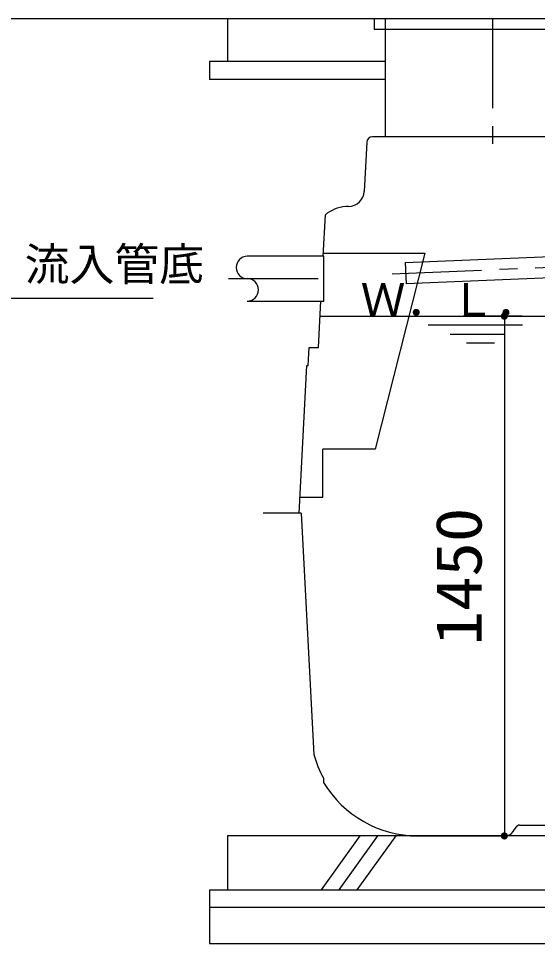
# Model space of a CAD drawing. Units: millimetres, scale not verified. Extents: x -14850 to 14850, y -10500 to 10500.
# Drawn here: x -11149 to -9700, y -5777 to -3197 of the extents above; entities that cross this region are included whole.
import ezdxf
from ezdxf.enums import TextEntityAlignment as Align

# ---------------------------------------------------------------- set-up
doc = ezdxf.new("R2010")
doc.units = ezdxf.units.MM
doc.header["$LTSCALE"] = 50
doc.linetypes.add('CHAIN1', pattern=[8, 5, -1, 1, -1])
for name, color, linetype, lineweight in [('0-0_躯体', 3, 'Continuous', 25), ('0-3_製作', 5, 'Continuous', 25), ('0-5_機器', 3, 'Continuous', 25)]:
    doc.layers.add(name, color=color, linetype=linetype, lineweight=lineweight)
doc.styles.add('ＭＳ ゴシック', font='')
doc.styles.get('ＭＳ ゴシック').set_extended_font_data('MS Gothic')

msp = doc.modelspace()

# ---------------------------------------------------------------- linework, layer by layer
at = {"layer": '0-0_躯体', "linetype": 'CHAIN1'}
for p, q in [((-9825.79, -3197.12), (-9825.79, -3592.69)), ((-10106.13, -3909.02), (-7605.29, -3806.25)), ((-10562.77, -3922.75), (-10277.22, -3922.75))]:
    msp.add_line(p, q, dxfattribs=at)
at = {"layer": '0-0_躯体'}
for p, q in [((-9490.78, -3527.12), (-10160.8, -3527.12)), ((-10176.78, -3542.28), (-10183.97, -3679.43)), ((-10298.22, -3860.25), (-10292.17, -3744.87)), ((-10069.43, -3877.49), (-8585.97, -3816.53)), ((-10297.75, -3851.25), (-10014.92, -3851.25)), ((-10014.92, -3851.25), (-10153.47, -4398.25)), ((-10069.43, -3877.49), (-10066.97, -3937.44)), ((-8583.51, -3876.48), (-10066.97, -3937.44)), ((-10510.01, -3985.25), (-10296.38, -3985.25)), ((-10307.39, -4027.25), (-7390.41, -4027.25)), ((-9741.73, -4052.25), (-10005.11, -4052.25)), ((-9943.59, -4077.25), (-9790.75, -4077.25)), ((-9820.55, -4102.25), (-9898.41, -4102.25)), ((-10153.47, -4398.25), (-10299.49, -4398.25)), ((-10299.49, -4532.25), (-10299.49, -4398.25)), ((-10363.48, -4532.25), (-10299.49, -4532.25)), ((-10359.53, -4577.12), (-10465.79, -4577.12)), ((-10359.53, -4577.12), (-10324.27, -5249.91)), ((-10297.83, -5315.71), (-10297.18, -5328.04)), ((-9768.2, -5464.65), (-9760.07, -5452.46)), ((-9750.09, -5447.12), (-9511.49, -5447.12)), ((-10034.35, -5477.12), (-9791.49, -5477.12))]:
    msp.add_line(p, q, dxfattribs=at)
for points in [[(-10296.38, -3985.25), (-10296.38, -3860.25), (-10510.01, -3860.25)], [(-10365.79, -4577.12), (-10344.17, -4164.62), (-10340.07, -4164.62), (-10337.36, -4114.62), (-10311.55, -4114.62), (-10304.77, -3985.25)]]:
    msp.add_lwpolyline(points, dxfattribs=at)
for centre, radius, start, end in [((-10160.8, -3543.12), 16, 90, 177), ((-10227.9, -3677.13), 44, 270.59543, 357), ((-10272.99, -3760.89), 25, 125.15503, 140.1301), ((-10226.35, -3827.12), 106, 90.59543, 125.15503), ((-10510.01, -3891.5), 31.25, 90, 270), ((-10510.01, -3954), 31.25, 270, 90), ((-10028.09, -5169.12), 307, 195.25873, 208.52275), ((-10033.35, -5169.12), 308, 211.06349, 269.81396), ((-9791.49, -5449.12), 28, 270, 326.30992), ((-9750.09, -5459.12), 12, 90, 146.30992)]:
    msp.add_arc(centre, radius, start, end, dxfattribs=at)
at = {"layer": '0-3_製作', "color": 2}
for p, q in [((-11930.53, -3197.12), (-10772.53, -3197.12)), ((-11230.53, -3977.25), (-10772.53, -3977.25)), ((-9742.81, -4027.25), (-9907.97, -4027.25)), ((-9792.81, -4027.25), (-9792.81, -5477.12)), ((-9742.81, -5477.12), (-9907.97, -5477.12))]:
    msp.add_line(p, q, dxfattribs=at)
at = {"layer": '0-3_製作'}
for points in [[(-9802.32, -4024.16), (-9792.81, -4027.25), (-9802.63, -4025.38)], [(-9801.86, -4023), (-9792.81, -4027.25), (-9802.32, -4024.16)], [(-9801.25, -4021.9), (-9792.81, -4027.25), (-9801.86, -4023)], [(-9800.51, -4020.88), (-9792.81, -4027.25), (-9801.25, -4021.9)], [(-9799.65, -4019.96), (-9792.81, -4027.25), (-9800.51, -4020.88)], [(-9798.69, -4019.16), (-9792.81, -4027.25), (-9799.65, -4019.96)], [(-9797.63, -4018.49), (-9792.81, -4027.25), (-9798.69, -4019.16)], [(-9796.49, -4017.96), (-9792.81, -4027.25), (-9797.63, -4018.49)], [(-9796.49, -4017.96), (-9792.81, -4017.25), (-9792.81, -4027.25)], [(-9795.3, -4017.57), (-9792.81, -4017.25), (-9796.49, -4017.96)], [(-9794.06, -4017.33), (-9792.81, -4017.25), (-9795.3, -4017.57)], [(-9792.81, -4017.25), (-9782.81, -4027.25), (-9792.81, -4027.25)], [(-9792.18, -4017.27), (-9782.81, -4027.25), (-9792.81, -4017.25)], [(-9790.93, -4017.43), (-9782.81, -4027.25), (-9792.18, -4017.27)], [(-9789.72, -4017.74), (-9782.81, -4027.25), (-9790.93, -4017.43)], [(-9788.55, -4018.21), (-9782.81, -4027.25), (-9789.72, -4017.74)], [(-9787.45, -4018.81), (-9782.81, -4027.25), (-9788.55, -4018.21)], [(-9786.43, -4019.55), (-9782.81, -4027.25), (-9787.45, -4018.81)], [(-9785.52, -4020.41), (-9782.81, -4027.25), (-9786.43, -4019.55)], [(-9785.52, -4020.41), (-9782.89, -4026), (-9782.81, -4027.25)], [(-9784.72, -4021.38), (-9782.89, -4026), (-9785.52, -4020.41)], [(-9784.72, -4021.38), (-9783.12, -4024.77), (-9782.89, -4026)], [(-9784.05, -4022.44), (-9783.12, -4024.77), (-9784.72, -4021.38)], [(-9784.05, -4022.44), (-9783.51, -4023.57), (-9783.12, -4024.77)], [(-9802.79, -4026.63), (-9792.81, -4027.25), (-9802.81, -4027.25)], [(-9802.81, -4027.25), (-9800.1, -4034.1), (-9802.73, -4028.51)], [(-9802.81, -4027.25), (-9799.18, -4034.96), (-9800.1, -4034.1)], [(-9792.81, -4027.25), (-9799.18, -4034.96), (-9802.81, -4027.25)], [(-9802.63, -4025.38), (-9792.81, -4027.25), (-9802.79, -4026.63)], [(-9802.73, -4028.51), (-9800.9, -4033.13), (-9802.49, -4029.74)], [(-9802.73, -4028.51), (-9800.1, -4034.1), (-9800.9, -4033.13)], [(-9802.49, -4029.74), (-9801.57, -4032.07), (-9802.11, -4030.94)], [(-9802.49, -4029.74), (-9800.9, -4033.13), (-9801.57, -4032.07)], [(-9792.81, -4027.25), (-9798.17, -4035.7), (-9799.18, -4034.96)], [(-9792.81, -4027.25), (-9797.07, -4036.3), (-9798.17, -4035.7)], [(-9792.81, -4027.25), (-9795.9, -4036.76), (-9797.07, -4036.3)], [(-9792.81, -4027.25), (-9794.68, -4037.08), (-9795.9, -4036.76)], [(-9792.81, -4027.25), (-9793.44, -4037.23), (-9794.68, -4037.08)], [(-9792.81, -4027.25), (-9792.81, -4037.25), (-9793.44, -4037.23)], [(-9792.81, -4027.25), (-9791.55, -4037.18), (-9792.81, -4037.25)], [(-9792.81, -4027.25), (-9790.32, -4036.94), (-9791.55, -4037.18)], [(-9792.81, -4027.25), (-9789.13, -4036.55), (-9790.32, -4036.94)], [(-9792.81, -4027.25), (-9787.99, -4036.02), (-9789.13, -4036.55)], [(-9782.81, -4027.25), (-9787.99, -4036.02), (-9792.81, -4027.25)], [(-9782.81, -4027.25), (-9786.93, -4035.34), (-9787.99, -4036.02)], [(-9782.81, -4027.25), (-9785.96, -4034.54), (-9786.93, -4035.34)], [(-9782.81, -4027.25), (-9785.1, -4033.63), (-9785.96, -4034.54)], [(-9782.81, -4027.25), (-9784.37, -4032.61), (-9785.1, -4033.63)], [(-9782.81, -4027.25), (-9783.76, -4031.51), (-9784.37, -4032.61)], [(-9782.81, -4027.25), (-9783.3, -4030.34), (-9783.76, -4031.51)], [(-9782.81, -4027.25), (-9782.99, -4029.13), (-9783.3, -4030.34)], [(-9782.81, -4027.25), (-9782.83, -4027.88), (-9782.99, -4029.13)], [(-9798.69, -5469.03), (-9792.81, -5477.12), (-9799.65, -5469.83)], [(-9797.63, -5468.35), (-9792.81, -5477.12), (-9798.69, -5469.03)], [(-9797.63, -5468.35), (-9792.81, -5467.12), (-9792.81, -5477.12)], [(-9796.49, -5467.82), (-9792.81, -5467.12), (-9797.63, -5468.35)], [(-9795.3, -5467.43), (-9792.81, -5467.12), (-9796.49, -5467.82)], [(-9794.06, -5467.2), (-9792.81, -5467.12), (-9795.3, -5467.43)], [(-9792.81, -5467.12), (-9782.81, -5477.12), (-9792.81, -5477.12)], [(-9792.18, -5467.14), (-9782.81, -5477.12), (-9792.81, -5467.12)], [(-9790.93, -5467.29), (-9782.81, -5477.12), (-9792.18, -5467.14)], [(-9789.72, -5467.61), (-9782.81, -5477.12), (-9790.93, -5467.29)], [(-9788.55, -5468.07), (-9782.81, -5477.12), (-9789.72, -5467.61)], [(-9787.45, -5468.67), (-9782.81, -5477.12), (-9788.55, -5468.07)], [(-9787.45, -5468.67), (-9782.89, -5475.86), (-9782.81, -5477.12)], [(-9786.43, -5469.41), (-9782.89, -5475.86), (-9787.45, -5468.67)], [(-9786.43, -5469.41), (-9783.12, -5474.63), (-9782.89, -5475.86)], [(-9785.52, -5470.27), (-9783.12, -5474.63), (-9786.43, -5469.41)], [(-9802.79, -5476.49), (-9792.81, -5477.12), (-9802.81, -5477.12)], [(-9802.81, -5477.12), (-9798.17, -5485.56), (-9802.73, -5478.37)], [(-9802.81, -5477.12), (-9797.07, -5486.17), (-9798.17, -5485.56)], [(-9792.81, -5477.12), (-9797.07, -5486.17), (-9802.81, -5477.12)], [(-9802.63, -5475.24), (-9792.81, -5477.12), (-9802.79, -5476.49)], [(-9802.73, -5478.37), (-9799.18, -5484.82), (-9802.49, -5479.6)], [(-9802.73, -5478.37), (-9798.17, -5485.56), (-9799.18, -5484.82)], [(-9802.32, -5474.03), (-9792.81, -5477.12), (-9802.63, -5475.24)], [(-9802.49, -5479.6), (-9800.1, -5483.96), (-9802.11, -5480.8)], [(-9802.49, -5479.6), (-9799.18, -5484.82), (-9800.1, -5483.96)], [(-9801.86, -5472.86), (-9792.81, -5477.12), (-9802.32, -5474.03)], [(-9802.11, -5480.8), (-9800.9, -5483), (-9801.57, -5481.94)], [(-9802.11, -5480.8), (-9800.1, -5483.96), (-9800.9, -5483)], [(-9801.25, -5471.76), (-9792.81, -5477.12), (-9801.86, -5472.86)], [(-9800.51, -5470.74), (-9792.81, -5477.12), (-9801.25, -5471.76)], [(-9799.65, -5469.83), (-9792.81, -5477.12), (-9800.51, -5470.74)], [(-9792.81, -5477.12), (-9795.9, -5486.63), (-9797.07, -5486.17)], [(-9792.81, -5477.12), (-9794.68, -5486.94), (-9795.9, -5486.63)], [(-9792.81, -5477.12), (-9793.44, -5487.1), (-9794.68, -5486.94)], [(-9792.81, -5477.12), (-9792.81, -5487.12), (-9793.44, -5487.1)], [(-9792.81, -5477.12), (-9791.55, -5487.04), (-9792.81, -5487.12)], [(-9792.81, -5477.12), (-9790.32, -5486.8), (-9791.55, -5487.04)], [(-9792.81, -5477.12), (-9789.13, -5486.42), (-9790.32, -5486.8)], [(-9792.81, -5477.12), (-9787.99, -5485.88), (-9789.13, -5486.42)], [(-9792.81, -5477.12), (-9786.93, -5485.21), (-9787.99, -5485.88)], [(-9782.81, -5477.12), (-9786.93, -5485.21), (-9792.81, -5477.12)], [(-9782.81, -5477.12), (-9785.96, -5484.41), (-9786.93, -5485.21)], [(-9782.81, -5477.12), (-9785.1, -5483.49), (-9785.96, -5484.41)], [(-9785.52, -5470.27), (-9783.51, -5473.44), (-9783.12, -5474.63)], [(-9784.72, -5471.24), (-9783.51, -5473.44), (-9785.52, -5470.27)], [(-9782.81, -5477.12), (-9784.37, -5482.48), (-9785.1, -5483.49)], [(-9784.72, -5471.24), (-9784.05, -5472.3), (-9783.51, -5473.44)], [(-9782.81, -5477.12), (-9783.76, -5481.38), (-9784.37, -5482.48)], [(-9782.81, -5477.12), (-9783.3, -5480.21), (-9783.76, -5481.38)], [(-9782.81, -5477.12), (-9782.99, -5478.99), (-9783.3, -5480.21)], [(-9782.81, -5477.12), (-9782.83, -5477.75), (-9782.99, -5478.99)]]:
    msp.add_solid(points, dxfattribs=at)
at = {"layer": '0-5_機器', "color": 2}
for p, q in [((-10772.53, -3197.12), (-5978.54, -3197.12)), ((-10565.79, -3197.12), (-10565.79, -3317.12)), ((-10155.79, -3197.12), (-10155.79, -3227.12)), ((-10125.79, -3197.12), (-10125.79, -3527.12)), ((-10155.79, -3227.12), (-9495.79, -3227.12)), ((-10125.79, -3367.12), (-10615.79, -3367.12)), ((-10565.79, -5477.12), (-10565.79, -5627.12)), ((-6245.79, -5477.12), (-10565.79, -5477.12)), ((-10195.73, -5477.12), (-10303.98, -5627.12)), ((-10253.98, -5627.12), (-10145.73, -5477.12)), ((-10095.73, -5477.12), (-10203.98, -5627.12)), ((-10615.79, -5627.12), (-6195.79, -5627.12)), ((-10615.79, -5627.12), (-10615.79, -5777.12)), ((-6195.79, -5677.12), (-10615.79, -5677.12)), ((-10615.79, -5777.12), (-6195.79, -5777.12))]:
    msp.add_line(p, q, dxfattribs=at)
msp.add_lwpolyline([(-10125.79, -3317.12), (-10615.79, -3317.12), (-10615.79, -3367.12)], dxfattribs=at)

# ---------------------------------------------------------------- texts
at = {"layer": '0-0_躯体', "color": 4, "style": 'ＭＳ ゴシック'}
msp.add_text('Ｗ．Ｌ．', height=91.79, dxfattribs=at).set_placement((-10193.79, -4054.65), align=Align.BOTTOM_LEFT)
at = {"layer": '0-3_製作', "color": 4, "style": 'ＭＳ ゴシック', "width": 1.1}
msp.add_text('1450', height=128.4, rotation=90, dxfattribs=at).set_placement((-9817.81, -4945.94), align=Align.BOTTOM_LEFT)
at = {"layer": '0-5_機器', "color": 4, "style": 'ＭＳ ゴシック'}
msp.add_text('流入管底', height=91.79, dxfattribs=at).set_placement((-11131.44, -3955.74), align=Align.BOTTOM_LEFT)

doc.saveas('drawing.dxf')
